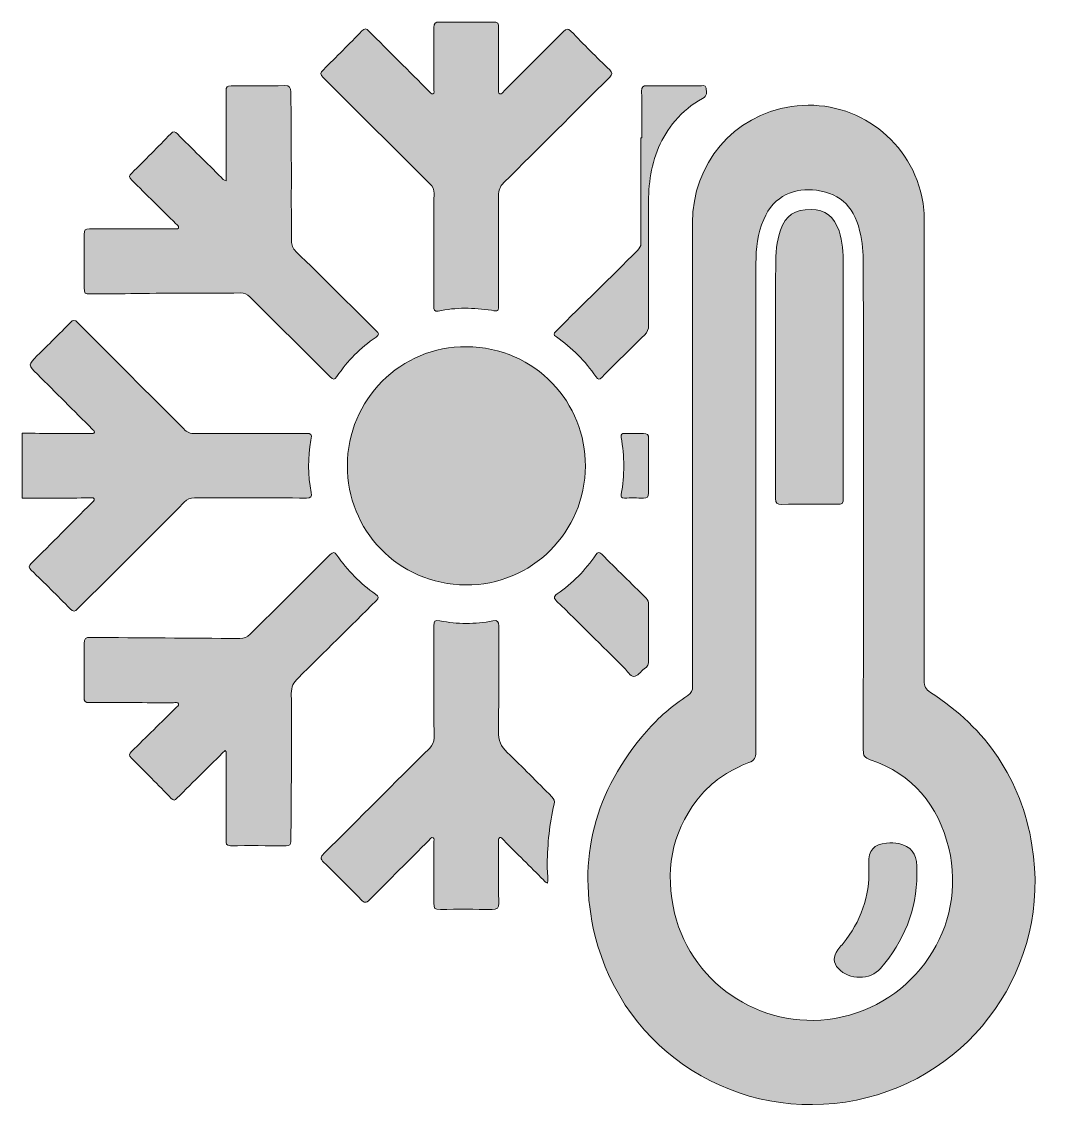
# Model space of a CAD drawing. Header units: inches. Extents: x 29.9 to 41.4, y -12.2 to 0.
import ezdxf

# ---------------------------------------------------------------- set-up
doc = ezdxf.new("R2010")
doc.units = ezdxf.units.IN
doc.header["$MEASUREMENT"] = 0
doc.layers.add('Слой 1', color=7, linetype='Continuous', lineweight=0)

# ---------------------------------------------------------------- blocks, each defined once
blk = doc.blocks.new('Block_0')
at = {"layer": 'Слой 1', "true_color": 0x000000, "transparency": 33554687}
h = blk.add_hatch(color=18, dxfattribs=at)
h.dxf.hatch_style = 2
edge = h.paths.add_edge_path()
edge.add_spline(control_points=[(34.507, -2.513), (34.507, -2.309), (34.506, -2.105), (34.508, -1.901), (34.508, -1.855), (34.493, -1.824), (34.461, -1.793), (34.067, -1.401), (33.675, -1.006), (33.28, -0.615), (33.243, -0.578), (33.247, -0.561), (33.281, -0.528), (33.425, -0.386), (33.568, -0.243), (33.709, -0.098), (33.739, -0.068), (33.756, -0.069), (33.785, -0.099), (34.006, -0.322), (34.229, -0.544), (34.452, -0.766), (34.465, -0.779), (34.475, -0.803), (34.495, -0.795), (34.516, -0.787), (34.506, -0.762), (34.506, -0.745), (34.507, -0.517), (34.508, -0.288), (34.506, -0.06), (34.505, -0.012), (34.521, 0), (34.567, 0), (34.762, -0.002), (34.956, -0.001), (35.151, -0.001), (35.224, -0.001), (35.224, -0.001), (35.224, -0.077), (35.224, -0.298), (35.224, -0.519), (35.224, -0.74), (35.224, -0.76), (35.215, -0.788), (35.237, -0.796), (35.257, -0.804), (35.27, -0.777), (35.284, -0.763), (35.504, -0.543), (35.725, -0.324), (35.943, -0.103), (35.975, -0.071), (35.993, -0.067), (36.026, -0.101), (36.167, -0.247), (36.31, -0.39), (36.455, -0.531), (36.487, -0.562), (36.486, -0.579), (36.455, -0.61), (36.063, -1), (35.673, -1.392), (35.281, -1.78), (35.238, -1.823), (35.223, -1.865), (35.223, -1.924), (35.225, -2.324), (35.224, -2.725), (35.224, -3.126), (35.224, -3.207), (35.224, -3.208), (35.146, -3.195), (34.948, -3.164), (34.751, -3.162), (34.555, -3.203), (34.507, -3.213), (34.506, -3.187), (34.507, -3.153), (34.507, -2.94), (34.507, -2.726), (34.507, -2.513)], knot_values=[0, 0, 0, 0, 1, 1, 1, 2, 2, 2, 3, 3, 3, 4, 4, 4, 5, 5, 5, 6, 6, 6, 7, 7, 7, 8, 8, 8, 9, 9, 9, 10, 10, 10, 11, 11, 11, 12, 12, 12, 13, 13, 13, 14, 14, 14, 15, 15, 15, 16, 16, 16, 17, 17, 17, 18, 18, 18, 19, 19, 19, 20, 20, 20, 21, 21, 21, 22, 22, 22, 23, 23, 23, 24, 24, 24, 25, 25, 25, 26, 26, 26, 27, 27, 27, 27], degree=3, periodic=0)
h = blk.add_hatch(color=18, dxfattribs=at)
h.dxf.hatch_style = 2
edge = h.paths.add_edge_path()
edge.add_spline(control_points=[(32.205, -1.758), (32.205, -1.639), (32.205, -1.522), (32.205, -1.405), (32.204, -1.191), (32.205, -0.978), (32.203, -0.765), (32.202, -0.721), (32.214, -0.706), (32.259, -0.706), (32.458, -0.708), (32.656, -0.708), (32.855, -0.704), (32.909, -0.703), (32.919, -0.725), (32.92, -0.773), (32.93, -1.324), (32.924, -1.874), (32.927, -2.425), (32.927, -2.474), (32.942, -2.508), (32.977, -2.542), (33.275, -2.834), (33.571, -3.129), (33.868, -3.422), (33.897, -3.45), (33.904, -3.465), (33.865, -3.492), (33.693, -3.61), (33.548, -3.756), (33.432, -3.928), (33.404, -3.969), (33.389, -3.964), (33.358, -3.933), (33.061, -3.637), (32.762, -3.342), (32.465, -3.047), (32.435, -3.017), (32.405, -3.003), (32.362, -3.003), (31.978, -3.006), (31.594, -3.003), (31.21, -3.009), (31.042, -3.012), (30.874, -3.011), (30.705, -3.014), (30.631, -3.015), (30.631, -3.014), (30.631, -2.942), (30.63, -2.746), (30.632, -2.549), (30.629, -2.353), (30.628, -2.304), (30.644, -2.293), (30.69, -2.293), (31.001, -2.294), (31.311, -2.292), (31.622, -2.291), (31.64, -2.291), (31.665, -2.3), (31.674, -2.283), (31.686, -2.259), (31.658, -2.248), (31.645, -2.235), (31.483, -2.073), (31.321, -1.912), (31.157, -1.753), (31.125, -1.722), (31.126, -1.704), (31.158, -1.674), (31.303, -1.53), (31.447, -1.385), (31.589, -1.239), (31.619, -1.208), (31.635, -1.21), (31.664, -1.24), (31.825, -1.401), (31.988, -1.562), (32.151, -1.722), (32.165, -1.735), (32.175, -1.755), (32.205, -1.758)], knot_values=[0, 0, 0, 0, 1, 1, 1, 2, 2, 2, 3, 3, 3, 4, 4, 4, 5, 5, 5, 6, 6, 6, 7, 7, 7, 8, 8, 8, 9, 9, 9, 10, 10, 10, 11, 11, 11, 12, 12, 12, 13, 13, 13, 14, 14, 14, 15, 15, 15, 16, 16, 16, 17, 17, 17, 18, 18, 18, 19, 19, 19, 20, 20, 20, 21, 21, 21, 22, 22, 22, 23, 23, 23, 24, 24, 24, 25, 25, 25, 26, 26, 26, 27, 27, 27, 27], degree=3, periodic=0)
h = blk.add_hatch(color=18, dxfattribs=at)
h.dxf.hatch_style = 2
edge = h.paths.add_edge_path()
edge.add_spline(control_points=[(36.81, -1.283), (36.81, -1.11), (36.811, -0.938), (36.809, -0.766), (36.809, -0.72), (36.822, -0.704), (36.869, -0.705), (37.064, -0.707), (37.259, -0.706), (37.454, -0.708), (37.478, -0.708), (37.517, -0.691), (37.523, -0.733), (37.529, -0.774), (37.54, -0.819), (37.484, -0.848), (37.367, -0.909), (37.267, -0.994), (37.181, -1.094), (37.024, -1.277), (36.938, -1.491), (36.904, -1.728), (36.887, -1.843), (36.885, -1.959), (36.885, -2.075), (36.885, -2.504), (36.885, -2.933), (36.886, -3.361), (36.886, -3.406), (36.873, -3.438), (36.841, -3.469), (36.682, -3.623), (36.526, -3.779), (36.37, -3.936), (36.34, -3.967), (36.326, -3.968), (36.301, -3.93), (36.183, -3.757), (36.037, -3.609), (35.864, -3.49), (35.829, -3.466), (35.831, -3.453), (35.86, -3.425), (36.162, -3.128), (36.462, -2.83), (36.763, -2.533), (36.787, -2.509), (36.801, -2.487), (36.801, -2.451), (36.8, -2.061), (36.8, -1.672), (36.8, -1.283), (36.804, -1.283), (36.807, -1.283), (36.81, -1.283)], knot_values=[0, 0, 0, 0, 1, 1, 1, 2, 2, 2, 3, 3, 3, 4, 4, 4, 5, 5, 5, 6, 6, 6, 7, 7, 7, 8, 8, 8, 9, 9, 9, 10, 10, 10, 11, 11, 11, 12, 12, 12, 13, 13, 13, 14, 14, 14, 15, 15, 15, 16, 16, 16, 17, 17, 17, 18, 18, 18, 18], degree=3, periodic=0)
h = blk.add_hatch(color=18, dxfattribs=at)
h.dxf.hatch_style = 2
edge = h.paths.add_edge_path()
edge.add_spline(control_points=[(39.267, -5.384), (39.267, -4.497), (39.268, -3.609), (39.266, -2.722), (39.266, -2.602), (39.261, -2.483), (39.238, -2.364), (39.179, -2.065), (39.026, -1.901), (38.748, -1.864), (38.518, -1.832), (38.273, -1.919), (38.162, -2.187), (38.097, -2.344), (38.076, -2.508), (38.076, -2.675), (38.075, -4.481), (38.075, -6.286), (38.076, -8.091), (38.076, -8.154), (38.061, -8.184), (37.999, -8.208), (37.799, -8.285), (37.618, -8.395), (37.477, -8.558), (37.166, -8.919), (37.07, -9.341), (37.158, -9.801), (37.317, -10.633), (38.119, -11.185), (38.949, -11.044), (39.835, -10.894), (40.426, -10.026), (40.214, -9.157), (40.097, -8.678), (39.817, -8.337), (39.341, -8.176), (39.281, -8.156), (39.266, -8.129), (39.266, -8.07), (39.267, -7.175), (39.267, -6.28), (39.267, -5.384)], knot_values=[0, 0, 0, 0, 1, 1, 1, 2, 2, 2, 3, 3, 3, 4, 4, 4, 5, 5, 5, 6, 6, 6, 7, 7, 7, 8, 8, 8, 9, 9, 9, 10, 10, 10, 11, 11, 11, 12, 12, 12, 13, 13, 13, 14, 14, 14, 14], degree=3, periodic=0)
edge = h.paths.add_edge_path()
edge.add_spline(control_points=[(39.942, -4.71), (39.942, -5.573), (39.943, -6.437), (39.941, -7.3), (39.941, -7.361), (39.958, -7.396), (40.012, -7.431), (40.631, -7.831), (41.017, -8.394), (41.136, -9.122), (41.358, -10.474), (40.464, -11.692), (39.191, -11.949), (37.882, -12.214), (36.611, -11.42), (36.292, -10.122), (36.084, -9.275), (36.292, -8.519), (36.863, -7.862), (36.997, -7.709), (37.149, -7.576), (37.32, -7.465), (37.362, -7.438), (37.374, -7.408), (37.374, -7.36), (37.373, -5.648), (37.373, -3.936), (37.373, -2.224), (37.373, -1.571), (37.824, -1.034), (38.469, -0.936), (39.14, -0.835), (39.771, -1.271), (39.915, -1.937), (39.937, -2.034), (39.942, -2.133), (39.942, -2.232), (39.942, -3.058), (39.942, -3.884), (39.942, -4.71)], knot_values=[0, 0, 0, 0, 1, 1, 1, 2, 2, 2, 3, 3, 3, 4, 4, 4, 5, 5, 5, 6, 6, 6, 7, 7, 7, 8, 8, 8, 9, 9, 9, 10, 10, 10, 11, 11, 11, 12, 12, 12, 13, 13, 13, 13], degree=3, periodic=0)
h = blk.add_hatch(color=18, dxfattribs=at)
h.dxf.hatch_style = 2
edge = h.paths.add_edge_path()
edge.add_spline(control_points=[(39.044, -3.911), (39.044, -4.362), (39.044, -4.814), (39.044, -5.265), (39.044, -5.345), (39.043, -5.345), (38.962, -5.345), (38.762, -5.345), (38.562, -5.344), (38.361, -5.346), (38.311, -5.347), (38.293, -5.334), (38.294, -5.28), (38.295, -4.419), (38.294, -3.557), (38.295, -2.696), (38.295, -2.565), (38.304, -2.434), (38.348, -2.308), (38.407, -2.14), (38.502, -2.076), (38.689, -2.078), (38.846, -2.08), (38.943, -2.155), (38.997, -2.315), (39.037, -2.434), (39.043, -2.557), (39.043, -2.681), (39.044, -3.091), (39.044, -3.501), (39.044, -3.911)], knot_values=[0, 0, 0, 0, 1, 1, 1, 2, 2, 2, 3, 3, 3, 4, 4, 4, 5, 5, 5, 6, 6, 6, 7, 7, 7, 8, 8, 8, 9, 9, 9, 10, 10, 10, 10], degree=3, periodic=0)
h = blk.add_hatch(color=18, dxfattribs=at)
h.dxf.hatch_style = 2
edge = h.paths.add_edge_path()
edge.add_spline(control_points=[(29.941, -4.558), (30.197, -4.559), (30.454, -4.56), (30.71, -4.561), (30.723, -4.561), (30.74, -4.564), (30.743, -4.547), (30.745, -4.53), (30.729, -4.522), (30.719, -4.511), (30.516, -4.309), (30.314, -4.106), (30.111, -3.904), (30.007, -3.8), (30.007, -3.8), (30.11, -3.697), (30.232, -3.576), (30.355, -3.456), (30.475, -3.332), (30.507, -3.299), (30.525, -3.298), (30.558, -3.332), (30.949, -3.725), (31.342, -4.116), (31.733, -4.509), (31.77, -4.546), (31.807, -4.563), (31.86, -4.562), (32.267, -4.56), (32.673, -4.561), (33.079, -4.561), (33.155, -4.561), (33.155, -4.561), (33.142, -4.634), (33.11, -4.828), (33.107, -5.022), (33.146, -5.214), (33.157, -5.265), (33.141, -5.276), (33.094, -5.276), (32.68, -5.274), (32.267, -5.275), (31.853, -5.274), (31.806, -5.274), (31.773, -5.288), (31.74, -5.321), (31.347, -5.715), (30.953, -6.108), (30.561, -6.502), (30.527, -6.537), (30.509, -6.54), (30.474, -6.504), (30.333, -6.359), (30.189, -6.217), (30.044, -6.076), (30.014, -6.046), (30.014, -6.03), (30.044, -6), (30.267, -5.779), (30.489, -5.555), (30.71, -5.332), (30.724, -5.319), (30.752, -5.308), (30.74, -5.284), (30.731, -5.266), (30.706, -5.275), (30.688, -5.275), (30.439, -5.276), (30.19, -5.277), (29.941, -5.278), (29.941, -5.038), (29.941, -4.798), (29.941, -4.558)], knot_values=[0, 0, 0, 0, 1, 1, 1, 2, 2, 2, 3, 3, 3, 4, 4, 4, 5, 5, 5, 6, 6, 6, 7, 7, 7, 8, 8, 8, 9, 9, 9, 10, 10, 10, 11, 11, 11, 12, 12, 12, 13, 13, 13, 14, 14, 14, 15, 15, 15, 16, 16, 16, 17, 17, 17, 18, 18, 18, 19, 19, 19, 20, 20, 20, 21, 21, 21, 22, 22, 22, 23, 23, 23, 24, 24, 24, 24], degree=3, periodic=0)
h = blk.add_hatch(color=18, dxfattribs=at)
h.dxf.hatch_style = 2
edge = h.paths.add_edge_path()
edge.add_spline(control_points=[(33.547, -4.917), (33.548, -4.185), (34.137, -3.592), (34.868, -3.598), (35.641, -3.604), (36.19, -4.229), (36.186, -4.922), (36.182, -5.652), (35.591, -6.245), (34.86, -6.239), (34.103, -6.233), (33.542, -5.622), (33.547, -4.917)], knot_values=[0, 0, 0, 0, 1, 1, 1, 2, 2, 2, 3, 3, 3, 4, 4, 4, 4], degree=3, periodic=0)
h = blk.add_hatch(color=18, dxfattribs=at)
h.dxf.hatch_style = 2
edge = h.paths.add_edge_path()
edge.add_spline(control_points=[(36.885, -4.918), (36.885, -5.019), (36.884, -5.12), (36.886, -5.221), (36.886, -5.261), (36.873, -5.278), (36.831, -5.277), (36.76, -5.274), (36.689, -5.275), (36.618, -5.276), (36.585, -5.277), (36.577, -5.267), (36.583, -5.233), (36.621, -5.024), (36.621, -4.813), (36.582, -4.604), (36.575, -4.563), (36.592, -4.56), (36.623, -4.561), (36.692, -4.562), (36.761, -4.563), (36.83, -4.56), (36.872, -4.559), (36.887, -4.574), (36.886, -4.615), (36.884, -4.716), (36.885, -4.817), (36.885, -4.918)], knot_values=[0, 0, 0, 0, 1, 1, 1, 2, 2, 2, 3, 3, 3, 4, 4, 4, 5, 5, 5, 6, 6, 6, 7, 7, 7, 8, 8, 8, 9, 9, 9, 9], degree=3, periodic=0)
h = blk.add_hatch(color=18, dxfattribs=at)
h.dxf.hatch_style = 2
edge = h.paths.add_edge_path()
edge.add_spline(control_points=[(32.193, -8.073), (32.106, -8.159), (32.021, -8.243), (31.936, -8.327), (31.843, -8.419), (31.75, -8.511), (31.658, -8.604), (31.634, -8.628), (31.62, -8.631), (31.595, -8.605), (31.449, -8.455), (31.302, -8.306), (31.153, -8.158), (31.124, -8.129), (31.127, -8.113), (31.154, -8.086), (31.319, -7.925), (31.483, -7.763), (31.646, -7.601), (31.659, -7.588), (31.683, -7.576), (31.676, -7.557), (31.667, -7.533), (31.64, -7.545), (31.621, -7.545), (31.31, -7.544), (30.999, -7.543), (30.688, -7.544), (30.641, -7.545), (30.628, -7.53), (30.629, -7.484), (30.632, -7.285), (30.632, -7.087), (30.629, -6.888), (30.628, -6.833), (30.646, -6.82), (30.699, -6.82), (31.251, -6.826), (31.804, -6.828), (32.356, -6.833), (32.403, -6.833), (32.436, -6.818), (32.469, -6.786), (32.765, -6.491), (33.063, -6.198), (33.358, -5.903), (33.389, -5.873), (33.404, -5.867), (33.432, -5.908), (33.547, -6.079), (33.691, -6.223), (33.86, -6.341), (33.897, -6.367), (33.901, -6.382), (33.867, -6.415), (33.578, -6.7), (33.29, -6.987), (33, -7.272), (32.95, -7.32), (32.925, -7.368), (32.926, -7.441), (32.929, -7.904), (32.926, -8.367), (32.925, -8.829), (32.924, -8.913), (32.92, -8.998), (32.92, -9.082), (32.92, -9.118), (32.905, -9.131), (32.869, -9.131), (32.663, -9.129), (32.457, -9.128), (32.251, -9.13), (32.202, -9.13), (32.203, -9.104), (32.203, -9.069), (32.204, -8.753), (32.204, -8.436), (32.205, -8.12), (32.205, -8.107), (32.21, -8.094), (32.193, -8.073)], knot_values=[0, 0, 0, 0, 1, 1, 1, 2, 2, 2, 3, 3, 3, 4, 4, 4, 5, 5, 5, 6, 6, 6, 7, 7, 7, 8, 8, 8, 9, 9, 9, 10, 10, 10, 11, 11, 11, 12, 12, 12, 13, 13, 13, 14, 14, 14, 15, 15, 15, 16, 16, 16, 17, 17, 17, 18, 18, 18, 19, 19, 19, 20, 20, 20, 21, 21, 21, 22, 22, 22, 23, 23, 23, 24, 24, 24, 25, 25, 25, 26, 26, 26, 27, 27, 27, 27], degree=3, periodic=0)
h = blk.add_hatch(color=18, dxfattribs=at)
h.dxf.hatch_style = 2
edge = h.paths.add_edge_path()
edge.add_spline(control_points=[(36.885, -6.774), (36.885, -6.873), (36.883, -6.972), (36.886, -7.071), (36.887, -7.115), (36.876, -7.146), (36.838, -7.17), (36.797, -7.196), (36.767, -7.255), (36.723, -7.253), (36.68, -7.25), (36.651, -7.193), (36.617, -7.159), (36.368, -6.913), (36.12, -6.666), (35.87, -6.421), (35.836, -6.387), (35.828, -6.37), (35.874, -6.339), (36.044, -6.222), (36.185, -6.076), (36.301, -5.906), (36.324, -5.872), (36.337, -5.869), (36.367, -5.898), (36.529, -6.061), (36.693, -6.223), (36.858, -6.384), (36.88, -6.406), (36.886, -6.43), (36.885, -6.459), (36.885, -6.564), (36.885, -6.669), (36.885, -6.774)], knot_values=[0, 0, 0, 0, 1, 1, 1, 2, 2, 2, 3, 3, 3, 4, 4, 4, 5, 5, 5, 6, 6, 6, 7, 7, 7, 8, 8, 8, 9, 9, 9, 10, 10, 10, 11, 11, 11, 11], degree=3, periodic=0)
h = blk.add_hatch(color=18, dxfattribs=at)
h.dxf.hatch_style = 2
edge = h.paths.add_edge_path()
edge.add_spline(control_points=[(35.767, -9.544), (35.743, -9.54), (35.734, -9.522), (35.721, -9.509), (35.574, -9.363), (35.427, -9.216), (35.28, -9.069), (35.267, -9.056), (35.256, -9.032), (35.236, -9.04), (35.217, -9.047), (35.224, -9.073), (35.224, -9.091), (35.224, -9.315), (35.222, -9.54), (35.225, -9.765), (35.226, -9.822), (35.208, -9.838), (35.152, -9.837), (34.961, -9.833), (34.77, -9.835), (34.579, -9.835), (34.507, -9.835), (34.507, -9.835), (34.507, -9.761), (34.507, -9.538), (34.507, -9.315), (34.506, -9.092), (34.506, -9.075), (34.516, -9.05), (34.497, -9.041), (34.476, -9.031), (34.465, -9.056), (34.453, -9.069), (34.233, -9.288), (34.012, -9.507), (33.794, -9.729), (33.755, -9.769), (33.735, -9.765), (33.698, -9.727), (33.563, -9.587), (33.425, -9.449), (33.285, -9.314), (33.245, -9.275), (33.25, -9.254), (33.287, -9.217), (33.679, -8.827), (34.069, -8.436), (34.46, -8.047), (34.493, -8.014), (34.508, -7.981), (34.508, -7.934), (34.506, -7.52), (34.508, -7.106), (34.506, -6.693), (34.506, -6.64), (34.516, -6.626), (34.572, -6.637), (34.767, -6.675), (34.963, -6.675), (35.158, -6.638), (35.216, -6.626), (35.225, -6.644), (35.225, -6.694), (35.224, -7.084), (35.227, -7.473), (35.222, -7.863), (35.22, -7.961), (35.248, -8.03), (35.32, -8.097), (35.489, -8.256), (35.649, -8.424), (35.814, -8.587), (35.839, -8.612), (35.848, -8.633), (35.839, -8.67), (35.785, -8.887), (35.768, -9.109), (35.762, -9.331), (35.76, -9.402), (35.774, -9.472), (35.767, -9.544)], knot_values=[0, 0, 0, 0, 1, 1, 1, 2, 2, 2, 3, 3, 3, 4, 4, 4, 5, 5, 5, 6, 6, 6, 7, 7, 7, 8, 8, 8, 9, 9, 9, 10, 10, 10, 11, 11, 11, 12, 12, 12, 13, 13, 13, 14, 14, 14, 15, 15, 15, 16, 16, 16, 17, 17, 17, 18, 18, 18, 19, 19, 19, 20, 20, 20, 21, 21, 21, 22, 22, 22, 23, 23, 23, 24, 24, 24, 25, 25, 25, 26, 26, 26, 27, 27, 27, 27], degree=3, periodic=0)
h = blk.add_hatch(color=18, dxfattribs=at)
h.dxf.hatch_style = 2
edge = h.paths.add_edge_path()
edge.add_spline(control_points=[(39.86, -9.446), (39.859, -9.845), (39.716, -10.19), (39.458, -10.489), (39.345, -10.621), (39.108, -10.62), (38.99, -10.492), (38.932, -10.429), (38.93, -10.358), (38.985, -10.284), (39.014, -10.245), (39.047, -10.209), (39.076, -10.17), (39.263, -9.918), (39.346, -9.636), (39.327, -9.323), (39.318, -9.185), (39.386, -9.112), (39.525, -9.1), (39.57, -9.097), (39.615, -9.096), (39.659, -9.106), (39.793, -9.136), (39.857, -9.216), (39.86, -9.356), (39.86, -9.386), (39.86, -9.416), (39.86, -9.446)], knot_values=[0, 0, 0, 0, 1, 1, 1, 2, 2, 2, 3, 3, 3, 4, 4, 4, 5, 5, 5, 6, 6, 6, 7, 7, 7, 8, 8, 8, 9, 9, 9, 9], degree=3, periodic=0)
at = {"layer": 'Слой 1'}
for points, knots in [([(34.507, -2.513), (34.507, -2.309), (34.506, -2.105), (34.508, -1.901), (34.508, -1.855), (34.493, -1.824), (34.461, -1.793), (34.067, -1.401), (33.675, -1.006), (33.28, -0.615), (33.243, -0.578), (33.247, -0.561), (33.281, -0.528), (33.425, -0.386), (33.568, -0.243), (33.709, -0.098), (33.739, -0.068), (33.756, -0.069), (33.785, -0.099), (34.006, -0.322), (34.229, -0.544), (34.452, -0.766), (34.465, -0.779), (34.475, -0.803), (34.495, -0.795), (34.516, -0.787), (34.506, -0.762), (34.506, -0.745), (34.507, -0.517), (34.508, -0.288), (34.506, -0.06), (34.505, -0.012), (34.521, 0), (34.567, 0), (34.762, -0.002), (34.956, -0.001), (35.151, -0.001), (35.224, -0.001), (35.224, -0.001), (35.224, -0.077), (35.224, -0.298), (35.224, -0.519), (35.224, -0.74), (35.224, -0.76), (35.215, -0.788), (35.237, -0.796), (35.257, -0.804), (35.27, -0.777), (35.284, -0.763), (35.504, -0.543), (35.725, -0.324), (35.943, -0.103), (35.975, -0.071), (35.993, -0.067), (36.026, -0.101), (36.167, -0.247), (36.31, -0.39), (36.455, -0.531), (36.487, -0.562), (36.486, -0.579), (36.455, -0.61), (36.063, -1), (35.673, -1.392), (35.281, -1.78), (35.238, -1.823), (35.223, -1.865), (35.223, -1.924), (35.225, -2.324), (35.224, -2.725), (35.224, -3.126), (35.224, -3.207), (35.224, -3.208), (35.146, -3.195), (34.948, -3.164), (34.751, -3.162), (34.555, -3.203), (34.507, -3.213), (34.506, -3.187), (34.507, -3.153), (34.507, -2.94), (34.507, -2.726), (34.507, -2.513)], [0, 0, 0, 0, 1, 1, 1, 2, 2, 2, 3, 3, 3, 4, 4, 4, 5, 5, 5, 6, 6, 6, 7, 7, 7, 8, 8, 8, 9, 9, 9, 10, 10, 10, 11, 11, 11, 12, 12, 12, 13, 13, 13, 14, 14, 14, 15, 15, 15, 16, 16, 16, 17, 17, 17, 18, 18, 18, 19, 19, 19, 20, 20, 20, 21, 21, 21, 22, 22, 22, 23, 23, 23, 24, 24, 24, 25, 25, 25, 26, 26, 26, 27, 27, 27, 27]), ([(32.205, -1.758), (32.205, -1.639), (32.205, -1.522), (32.205, -1.405), (32.204, -1.191), (32.205, -0.978), (32.203, -0.765), (32.202, -0.721), (32.214, -0.706), (32.259, -0.706), (32.458, -0.708), (32.656, -0.708), (32.855, -0.704), (32.909, -0.703), (32.919, -0.725), (32.92, -0.773), (32.93, -1.324), (32.924, -1.874), (32.927, -2.425), (32.927, -2.474), (32.942, -2.508), (32.977, -2.542), (33.275, -2.834), (33.571, -3.129), (33.868, -3.422), (33.897, -3.45), (33.904, -3.465), (33.865, -3.492), (33.693, -3.61), (33.548, -3.756), (33.432, -3.928), (33.404, -3.969), (33.389, -3.964), (33.358, -3.933), (33.061, -3.637), (32.762, -3.342), (32.465, -3.047), (32.435, -3.017), (32.405, -3.003), (32.362, -3.003), (31.978, -3.006), (31.594, -3.003), (31.21, -3.009), (31.042, -3.012), (30.874, -3.011), (30.705, -3.014), (30.631, -3.015), (30.631, -3.014), (30.631, -2.942), (30.63, -2.746), (30.632, -2.549), (30.629, -2.353), (30.628, -2.304), (30.644, -2.293), (30.69, -2.293), (31.001, -2.294), (31.311, -2.292), (31.622, -2.291), (31.64, -2.291), (31.665, -2.3), (31.674, -2.283), (31.686, -2.259), (31.658, -2.248), (31.645, -2.235), (31.483, -2.073), (31.321, -1.912), (31.157, -1.753), (31.125, -1.722), (31.126, -1.704), (31.158, -1.674), (31.303, -1.53), (31.447, -1.385), (31.589, -1.239), (31.619, -1.208), (31.635, -1.21), (31.664, -1.24), (31.825, -1.401), (31.988, -1.562), (32.151, -1.722), (32.165, -1.735), (32.175, -1.755), (32.205, -1.758)], [0, 0, 0, 0, 1, 1, 1, 2, 2, 2, 3, 3, 3, 4, 4, 4, 5, 5, 5, 6, 6, 6, 7, 7, 7, 8, 8, 8, 9, 9, 9, 10, 10, 10, 11, 11, 11, 12, 12, 12, 13, 13, 13, 14, 14, 14, 15, 15, 15, 16, 16, 16, 17, 17, 17, 18, 18, 18, 19, 19, 19, 20, 20, 20, 21, 21, 21, 22, 22, 22, 23, 23, 23, 24, 24, 24, 25, 25, 25, 26, 26, 26, 27, 27, 27, 27]), ([(36.81, -1.283), (36.81, -1.11), (36.811, -0.938), (36.809, -0.766), (36.809, -0.72), (36.822, -0.704), (36.869, -0.705), (37.064, -0.707), (37.259, -0.706), (37.454, -0.708), (37.478, -0.708), (37.517, -0.691), (37.523, -0.733), (37.529, -0.774), (37.54, -0.819), (37.484, -0.848), (37.367, -0.909), (37.267, -0.994), (37.181, -1.094), (37.024, -1.277), (36.938, -1.491), (36.904, -1.728), (36.887, -1.843), (36.885, -1.959), (36.885, -2.075), (36.885, -2.504), (36.885, -2.933), (36.886, -3.361), (36.886, -3.406), (36.873, -3.438), (36.841, -3.469), (36.682, -3.623), (36.526, -3.779), (36.37, -3.936), (36.34, -3.967), (36.326, -3.968), (36.301, -3.93), (36.183, -3.757), (36.037, -3.609), (35.864, -3.49), (35.829, -3.466), (35.831, -3.453), (35.86, -3.425), (36.162, -3.128), (36.462, -2.83), (36.763, -2.533), (36.787, -2.509), (36.801, -2.487), (36.801, -2.451), (36.8, -2.061), (36.8, -1.672), (36.8, -1.283), (36.804, -1.283), (36.807, -1.283), (36.81, -1.283)], [0, 0, 0, 0, 1, 1, 1, 2, 2, 2, 3, 3, 3, 4, 4, 4, 5, 5, 5, 6, 6, 6, 7, 7, 7, 8, 8, 8, 9, 9, 9, 10, 10, 10, 11, 11, 11, 12, 12, 12, 13, 13, 13, 14, 14, 14, 15, 15, 15, 16, 16, 16, 17, 17, 17, 18, 18, 18, 18]), ([(39.942, -4.71), (39.942, -5.573), (39.943, -6.437), (39.941, -7.3), (39.941, -7.361), (39.958, -7.396), (40.012, -7.431), (40.631, -7.831), (41.017, -8.394), (41.136, -9.122), (41.358, -10.474), (40.464, -11.692), (39.191, -11.949), (37.882, -12.214), (36.611, -11.42), (36.292, -10.122), (36.084, -9.275), (36.292, -8.519), (36.863, -7.862), (36.997, -7.709), (37.149, -7.576), (37.32, -7.465), (37.362, -7.438), (37.374, -7.408), (37.374, -7.36), (37.373, -5.648), (37.373, -3.936), (37.373, -2.224), (37.373, -1.571), (37.824, -1.034), (38.469, -0.936), (39.14, -0.835), (39.771, -1.271), (39.915, -1.937), (39.937, -2.034), (39.942, -2.133), (39.942, -2.232), (39.942, -3.058), (39.942, -3.884), (39.942, -4.71)], [0, 0, 0, 0, 1, 1, 1, 2, 2, 2, 3, 3, 3, 4, 4, 4, 5, 5, 5, 6, 6, 6, 7, 7, 7, 8, 8, 8, 9, 9, 9, 10, 10, 10, 11, 11, 11, 12, 12, 12, 13, 13, 13, 13]), ([(39.267, -5.384), (39.267, -4.497), (39.268, -3.609), (39.266, -2.722), (39.266, -2.602), (39.261, -2.483), (39.238, -2.364), (39.179, -2.065), (39.026, -1.901), (38.748, -1.864), (38.518, -1.832), (38.273, -1.919), (38.162, -2.187), (38.097, -2.344), (38.076, -2.508), (38.076, -2.675), (38.075, -4.481), (38.075, -6.286), (38.076, -8.091), (38.076, -8.154), (38.061, -8.184), (37.999, -8.208), (37.799, -8.285), (37.618, -8.395), (37.477, -8.558), (37.166, -8.919), (37.07, -9.341), (37.158, -9.801), (37.317, -10.633), (38.119, -11.185), (38.949, -11.044), (39.835, -10.894), (40.426, -10.026), (40.214, -9.157), (40.097, -8.678), (39.817, -8.337), (39.341, -8.176), (39.281, -8.156), (39.266, -8.129), (39.266, -8.07), (39.267, -7.175), (39.267, -6.28), (39.267, -5.384)], [0, 0, 0, 0, 1, 1, 1, 2, 2, 2, 3, 3, 3, 4, 4, 4, 5, 5, 5, 6, 6, 6, 7, 7, 7, 8, 8, 8, 9, 9, 9, 10, 10, 10, 11, 11, 11, 12, 12, 12, 13, 13, 13, 14, 14, 14, 14]), ([(39.044, -3.911), (39.044, -4.362), (39.044, -4.814), (39.044, -5.265), (39.044, -5.345), (39.043, -5.345), (38.962, -5.345), (38.762, -5.345), (38.562, -5.344), (38.361, -5.346), (38.311, -5.347), (38.293, -5.334), (38.294, -5.28), (38.295, -4.419), (38.294, -3.557), (38.295, -2.696), (38.295, -2.565), (38.304, -2.434), (38.348, -2.308), (38.407, -2.14), (38.502, -2.076), (38.689, -2.078), (38.846, -2.08), (38.943, -2.155), (38.997, -2.315), (39.037, -2.434), (39.043, -2.557), (39.043, -2.681), (39.044, -3.091), (39.044, -3.501), (39.044, -3.911)], [0, 0, 0, 0, 1, 1, 1, 2, 2, 2, 3, 3, 3, 4, 4, 4, 5, 5, 5, 6, 6, 6, 7, 7, 7, 8, 8, 8, 9, 9, 9, 10, 10, 10, 10]), ([(29.941, -4.558), (30.197, -4.559), (30.454, -4.56), (30.71, -4.561), (30.723, -4.561), (30.74, -4.564), (30.743, -4.547), (30.745, -4.53), (30.729, -4.522), (30.719, -4.511), (30.516, -4.309), (30.314, -4.106), (30.111, -3.904), (30.007, -3.8), (30.007, -3.8), (30.11, -3.697), (30.232, -3.576), (30.355, -3.456), (30.475, -3.332), (30.507, -3.299), (30.525, -3.298), (30.558, -3.332), (30.949, -3.725), (31.342, -4.116), (31.733, -4.509), (31.77, -4.546), (31.807, -4.563), (31.86, -4.562), (32.267, -4.56), (32.673, -4.561), (33.079, -4.561), (33.155, -4.561), (33.155, -4.561), (33.142, -4.634), (33.11, -4.828), (33.107, -5.022), (33.146, -5.214), (33.157, -5.265), (33.141, -5.276), (33.094, -5.276), (32.68, -5.274), (32.267, -5.275), (31.853, -5.274), (31.806, -5.274), (31.773, -5.288), (31.74, -5.321), (31.347, -5.715), (30.953, -6.108), (30.561, -6.502), (30.527, -6.537), (30.509, -6.54), (30.474, -6.504), (30.333, -6.359), (30.189, -6.217), (30.044, -6.076), (30.014, -6.046), (30.014, -6.03), (30.044, -6), (30.267, -5.779), (30.489, -5.555), (30.71, -5.332), (30.724, -5.319), (30.752, -5.308), (30.74, -5.284), (30.731, -5.266), (30.706, -5.275), (30.688, -5.275), (30.439, -5.276), (30.19, -5.277), (29.941, -5.278), (29.941, -5.038), (29.941, -4.798), (29.941, -4.558)], [0, 0, 0, 0, 1, 1, 1, 2, 2, 2, 3, 3, 3, 4, 4, 4, 5, 5, 5, 6, 6, 6, 7, 7, 7, 8, 8, 8, 9, 9, 9, 10, 10, 10, 11, 11, 11, 12, 12, 12, 13, 13, 13, 14, 14, 14, 15, 15, 15, 16, 16, 16, 17, 17, 17, 18, 18, 18, 19, 19, 19, 20, 20, 20, 21, 21, 21, 22, 22, 22, 23, 23, 23, 24, 24, 24, 24]), ([(33.547, -4.917), (33.548, -4.185), (34.137, -3.592), (34.868, -3.598), (35.641, -3.604), (36.19, -4.229), (36.186, -4.922), (36.182, -5.652), (35.591, -6.245), (34.86, -6.239), (34.103, -6.233), (33.542, -5.622), (33.547, -4.917)], [0, 0, 0, 0, 1, 1, 1, 2, 2, 2, 3, 3, 3, 4, 4, 4, 4]), ([(36.885, -4.918), (36.885, -5.019), (36.884, -5.12), (36.886, -5.221), (36.886, -5.261), (36.873, -5.278), (36.831, -5.277), (36.76, -5.274), (36.689, -5.275), (36.618, -5.276), (36.585, -5.277), (36.577, -5.267), (36.583, -5.233), (36.621, -5.024), (36.621, -4.813), (36.582, -4.604), (36.575, -4.563), (36.592, -4.56), (36.623, -4.561), (36.692, -4.562), (36.761, -4.563), (36.83, -4.56), (36.872, -4.559), (36.887, -4.574), (36.886, -4.615), (36.884, -4.716), (36.885, -4.817), (36.885, -4.918)], [0, 0, 0, 0, 1, 1, 1, 2, 2, 2, 3, 3, 3, 4, 4, 4, 5, 5, 5, 6, 6, 6, 7, 7, 7, 8, 8, 8, 9, 9, 9, 9]), ([(32.193, -8.073), (32.106, -8.159), (32.021, -8.243), (31.936, -8.327), (31.843, -8.419), (31.75, -8.511), (31.658, -8.604), (31.634, -8.628), (31.62, -8.631), (31.595, -8.605), (31.449, -8.455), (31.302, -8.306), (31.153, -8.158), (31.124, -8.129), (31.127, -8.113), (31.154, -8.086), (31.319, -7.925), (31.483, -7.763), (31.646, -7.601), (31.659, -7.588), (31.683, -7.576), (31.676, -7.557), (31.667, -7.533), (31.64, -7.545), (31.621, -7.545), (31.31, -7.544), (30.999, -7.543), (30.688, -7.544), (30.641, -7.545), (30.628, -7.53), (30.629, -7.484), (30.632, -7.285), (30.632, -7.087), (30.629, -6.888), (30.628, -6.833), (30.646, -6.82), (30.699, -6.82), (31.251, -6.826), (31.804, -6.828), (32.356, -6.833), (32.403, -6.833), (32.436, -6.818), (32.469, -6.786), (32.765, -6.491), (33.063, -6.198), (33.358, -5.903), (33.389, -5.873), (33.404, -5.867), (33.432, -5.908), (33.547, -6.079), (33.691, -6.223), (33.86, -6.341), (33.897, -6.367), (33.901, -6.382), (33.867, -6.415), (33.578, -6.7), (33.29, -6.987), (33, -7.272), (32.95, -7.32), (32.925, -7.368), (32.926, -7.441), (32.929, -7.904), (32.926, -8.367), (32.925, -8.829), (32.924, -8.913), (32.92, -8.998), (32.92, -9.082), (32.92, -9.118), (32.905, -9.131), (32.869, -9.131), (32.663, -9.129), (32.457, -9.128), (32.251, -9.13), (32.202, -9.13), (32.203, -9.104), (32.203, -9.069), (32.204, -8.753), (32.204, -8.436), (32.205, -8.12), (32.205, -8.107), (32.21, -8.094), (32.193, -8.073)], [0, 0, 0, 0, 1, 1, 1, 2, 2, 2, 3, 3, 3, 4, 4, 4, 5, 5, 5, 6, 6, 6, 7, 7, 7, 8, 8, 8, 9, 9, 9, 10, 10, 10, 11, 11, 11, 12, 12, 12, 13, 13, 13, 14, 14, 14, 15, 15, 15, 16, 16, 16, 17, 17, 17, 18, 18, 18, 19, 19, 19, 20, 20, 20, 21, 21, 21, 22, 22, 22, 23, 23, 23, 24, 24, 24, 25, 25, 25, 26, 26, 26, 27, 27, 27, 27]), ([(36.885, -6.774), (36.885, -6.873), (36.883, -6.972), (36.886, -7.071), (36.887, -7.115), (36.876, -7.146), (36.838, -7.17), (36.797, -7.196), (36.767, -7.255), (36.723, -7.253), (36.68, -7.25), (36.651, -7.193), (36.617, -7.159), (36.368, -6.913), (36.12, -6.666), (35.87, -6.421), (35.836, -6.387), (35.828, -6.37), (35.874, -6.339), (36.044, -6.222), (36.185, -6.076), (36.301, -5.906), (36.324, -5.872), (36.337, -5.869), (36.367, -5.898), (36.529, -6.061), (36.693, -6.223), (36.858, -6.384), (36.88, -6.406), (36.886, -6.43), (36.885, -6.459), (36.885, -6.564), (36.885, -6.669), (36.885, -6.774)], [0, 0, 0, 0, 1, 1, 1, 2, 2, 2, 3, 3, 3, 4, 4, 4, 5, 5, 5, 6, 6, 6, 7, 7, 7, 8, 8, 8, 9, 9, 9, 10, 10, 10, 11, 11, 11, 11]), ([(35.767, -9.544), (35.743, -9.54), (35.734, -9.522), (35.721, -9.509), (35.574, -9.363), (35.427, -9.216), (35.28, -9.069), (35.267, -9.056), (35.256, -9.032), (35.236, -9.04), (35.217, -9.047), (35.224, -9.073), (35.224, -9.091), (35.224, -9.315), (35.222, -9.54), (35.225, -9.765), (35.226, -9.822), (35.208, -9.838), (35.152, -9.837), (34.961, -9.833), (34.77, -9.835), (34.579, -9.835), (34.507, -9.835), (34.507, -9.835), (34.507, -9.761), (34.507, -9.538), (34.507, -9.315), (34.506, -9.092), (34.506, -9.075), (34.516, -9.05), (34.497, -9.041), (34.476, -9.031), (34.465, -9.056), (34.453, -9.069), (34.233, -9.288), (34.012, -9.507), (33.794, -9.729), (33.755, -9.769), (33.735, -9.765), (33.698, -9.727), (33.563, -9.587), (33.425, -9.449), (33.285, -9.314), (33.245, -9.275), (33.25, -9.254), (33.287, -9.217), (33.679, -8.827), (34.069, -8.436), (34.46, -8.047), (34.493, -8.014), (34.508, -7.981), (34.508, -7.934), (34.506, -7.52), (34.508, -7.106), (34.506, -6.693), (34.506, -6.64), (34.516, -6.626), (34.572, -6.637), (34.767, -6.675), (34.963, -6.675), (35.158, -6.638), (35.216, -6.626), (35.225, -6.644), (35.225, -6.694), (35.224, -7.084), (35.227, -7.473), (35.222, -7.863), (35.22, -7.961), (35.248, -8.03), (35.32, -8.097), (35.489, -8.256), (35.649, -8.424), (35.814, -8.587), (35.839, -8.612), (35.848, -8.633), (35.839, -8.67), (35.785, -8.887), (35.768, -9.109), (35.762, -9.331), (35.76, -9.402), (35.774, -9.472), (35.767, -9.544)], [0, 0, 0, 0, 1, 1, 1, 2, 2, 2, 3, 3, 3, 4, 4, 4, 5, 5, 5, 6, 6, 6, 7, 7, 7, 8, 8, 8, 9, 9, 9, 10, 10, 10, 11, 11, 11, 12, 12, 12, 13, 13, 13, 14, 14, 14, 15, 15, 15, 16, 16, 16, 17, 17, 17, 18, 18, 18, 19, 19, 19, 20, 20, 20, 21, 21, 21, 22, 22, 22, 23, 23, 23, 24, 24, 24, 25, 25, 25, 26, 26, 26, 27, 27, 27, 27]), ([(39.86, -9.446), (39.859, -9.845), (39.716, -10.19), (39.458, -10.489), (39.345, -10.621), (39.108, -10.62), (38.99, -10.492), (38.932, -10.429), (38.93, -10.358), (38.985, -10.284), (39.014, -10.245), (39.047, -10.209), (39.076, -10.17), (39.263, -9.918), (39.346, -9.636), (39.327, -9.323), (39.318, -9.185), (39.386, -9.112), (39.525, -9.1), (39.57, -9.097), (39.615, -9.096), (39.659, -9.106), (39.793, -9.136), (39.857, -9.216), (39.86, -9.356), (39.86, -9.386), (39.86, -9.416), (39.86, -9.446)], [0, 0, 0, 0, 1, 1, 1, 2, 2, 2, 3, 3, 3, 4, 4, 4, 5, 5, 5, 6, 6, 6, 7, 7, 7, 8, 8, 8, 9, 9, 9, 9])]:
    blk.add_open_spline(points, degree=3, knots=knots, dxfattribs=at)

msp = doc.modelspace()

# ---------------------------------------------------------------- block references
at = {"layer": 'Слой 1'}
msp.add_blockref('Block_0', (0, 0), dxfattribs=at)

doc.saveas('drawing.dxf')
